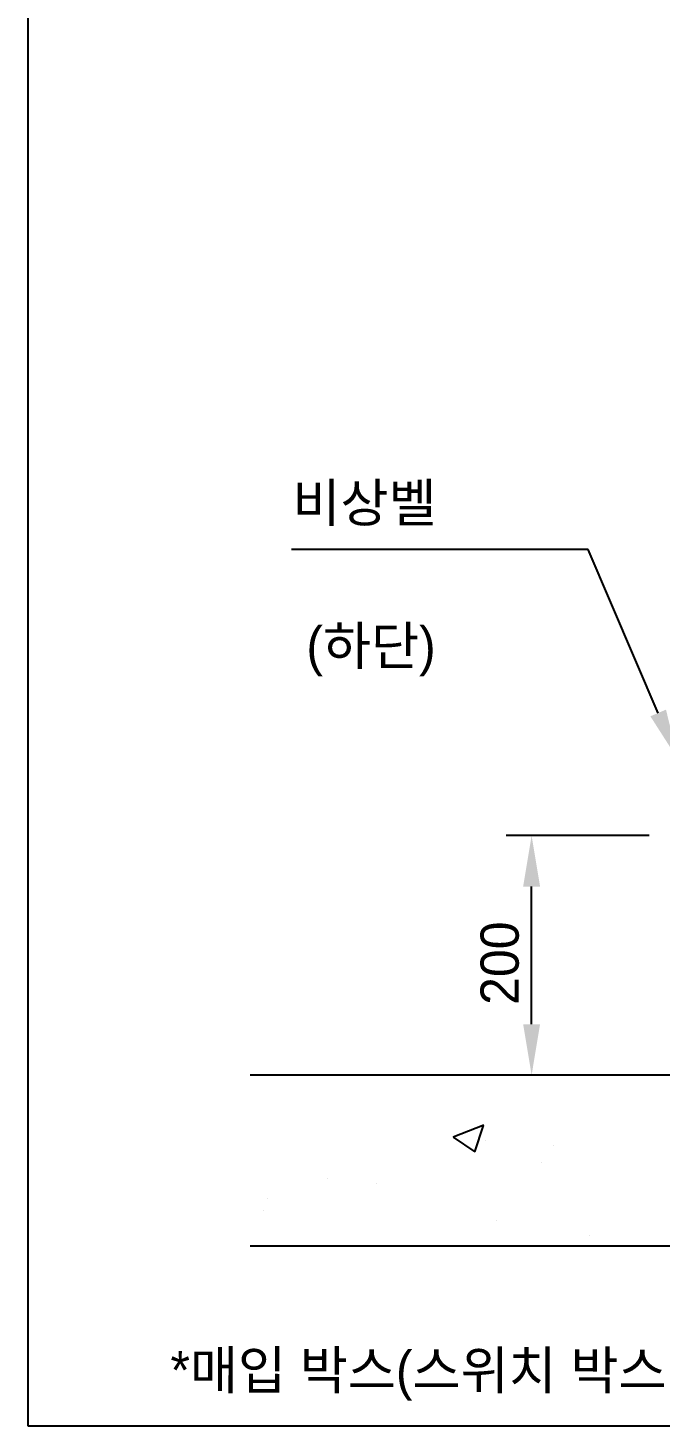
# Model space of a CAD drawing. Header units: millimetres. Extents: x 423257 to 751317, y -351975 to -271940.
# Drawn here: x 549983 to 556178, y -338082 to -324368 of the extents above; entities that cross this region are included whole.
import ezdxf

# ---------------------------------------------------------------- set-up
doc = ezdxf.new("R2010")
doc.units = ezdxf.units.MM
doc.header["$LTSCALE"] = 150
for name, color, linetype in [('-----29 Cable Schedule', 1, 'Continuous'), ('-----29 Indicator', 1, 'Continuous'), ('-----30 Text', 2, 'Continuous'), ('-----31 Base Plan', 8, 'Continuous'), ('-----36 Dimension', 1, 'Continuous')]:
    doc.layers.add(name, color=color, linetype=linetype)
doc.styles.add('ELEC', font='')
doc.styles.get('ELEC').set_extended_font_data('Dotum')

msp = doc.modelspace()

# ---------------------------------------------------------------- linework, layer by layer
at = {"layer": '-----29 Cable Schedule', "linetype": 'Continuous', "transparency": 33554687}
for p, q in [((549983, -338082), (549983, -312899)), ((575983, -338082), (549983, -338082)), ((549983, -338082), (549983, -338082))]:
    msp.add_line(p, q, dxfattribs=at)
at = {"layer": '-----29 Indicator'}
for p, q in [((555472, -329483), (552565, -329483)), ((556159, -331088), (555472, -329483))]:
    msp.add_line(p, q, dxfattribs=at)
msp.add_solid([(556236, -331055), (556356, -331547), (556083, -331120)], dxfattribs=at)
at = {"layer": '-----31 Base Plan', "transparency": 33554687}
for p, q in [((573640, -334640), (552160, -334640)), ((573328, -334640), (552358, -334640))]:
    msp.add_line(p, q, dxfattribs=at)
at = {"layer": '-----31 Base Plan', "linetype": 'Continuous', "transparency": 33554687}
for p, q in [((554151, -335244), (554449, -335129)), ((554361, -335391), (554448, -335133)), ((554149, -335248), (554361, -335391)), ((554470, -335278), (554470, -335278)), ((555131, -335330), (555131, -335330)), ((555017, -335495), (555017, -335495)), ((552916, -335650), (552916, -335650)), ((553402, -335707), (553402, -335707)), ((552295, -335964), (552295, -335964)), ((552335, -335848), (552335, -335848)), ((554572, -336061), (554572, -336061)), ((555491, -336214), (555491, -336214))]:
    msp.add_line(p, q, dxfattribs=at)
at = {"layer": '-----31 Base Plan'}
msp.add_line((573640, -336319), (552160, -336319), dxfattribs=at)
at = {"layer": '-----36 Dimension'}
for p, q in [((556071, -332290), (554669, -332290)), ((554919, -334140), (554919, -332790)), ((555408, -334640), (554669, -334640))]:
    msp.add_line(p, q, dxfattribs=at)
for points in [[(554836, -332790), (555002, -332790), (554919, -332290)], [(554836, -334140), (555002, -334140), (554919, -334640)]]:
    msp.add_solid(points, dxfattribs=at)

# ---------------------------------------------------------------- texts
at = {"layer": '-----30 Text', "lineweight": 5, "style": 'ELEC'}
for s, p in [('비상벨', (552575, -329213)), ('(하단)', (552711, -330615)), ('*매입 박스(스위치 박스 1구형)', (551379, -337721))]:
    msp.add_text(s, height=375, rotation=359.9881, dxfattribs=at).set_placement(p)
at = {"layer": '-----36 Dimension', "style": 'ELEC'}
msp.add_text('200', height=375, rotation=90, dxfattribs=at).set_placement((554793, -333951))

doc.saveas('drawing.dxf')
